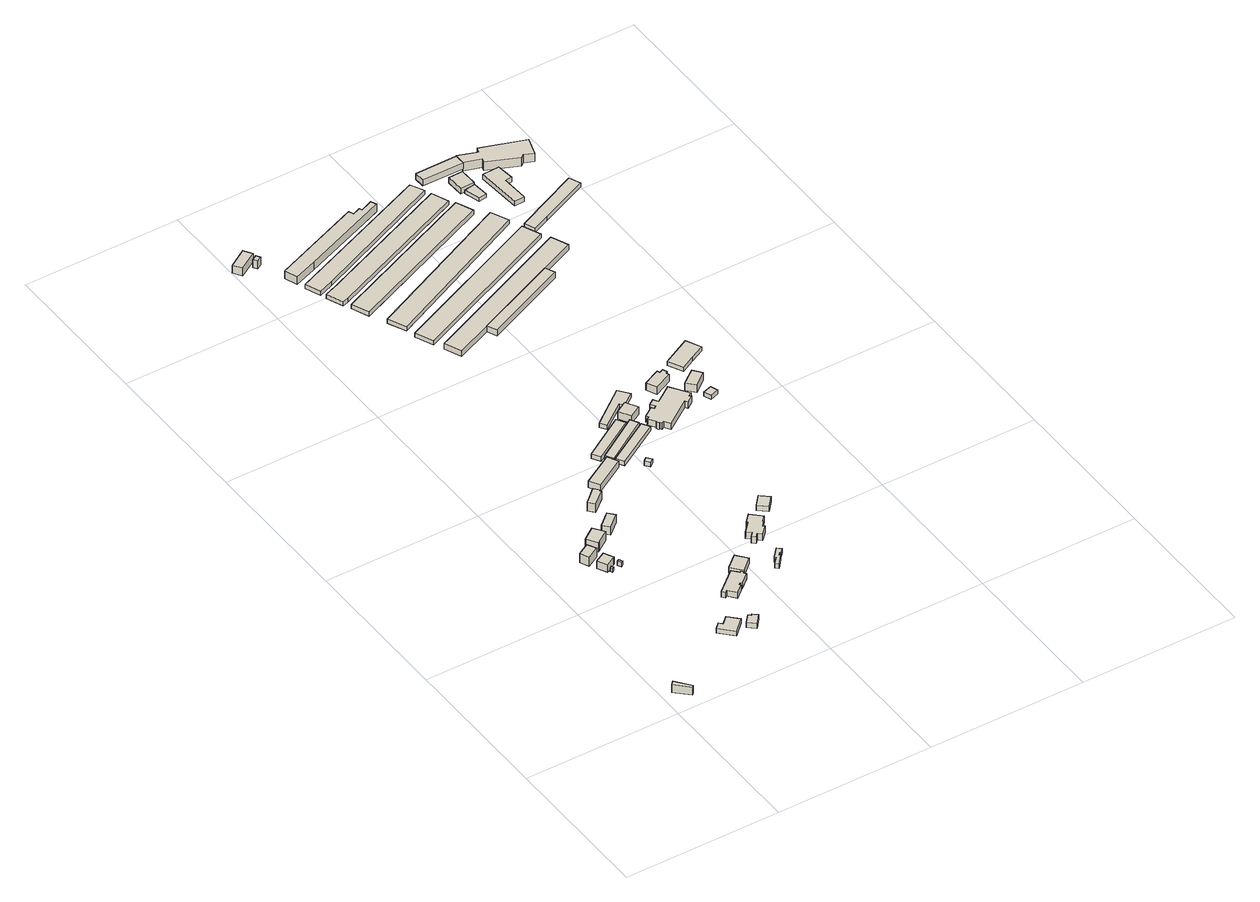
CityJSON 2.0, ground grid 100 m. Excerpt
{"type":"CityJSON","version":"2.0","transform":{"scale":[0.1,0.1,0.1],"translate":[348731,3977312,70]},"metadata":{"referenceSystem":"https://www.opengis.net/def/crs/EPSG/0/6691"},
"CityObjects":{
"building1":{"type":"Building","attributes":{"measuredHeight":6.4},"geometry":[{"type":"Solid","lod":"1","boundaries":[[[[0,1,2,3]],[[2,4,5,3]],[[1,6,4,2]],[[0,7,6,1]],[[3,5,7,0]],[[4,6,7,5]]]]}]},
"building2":{"type":"Building","attributes":{"measuredHeight":2.7},"geometry":[{"type":"Solid","lod":"1","boundaries":[[[[8,9,10,11]],[[10,12,13,11]],[[9,14,12,10]],[[8,15,14,9]],[[11,13,15,8]],[[12,14,15,13]]]]}]},
"building3":{"type":"Building","attributes":{"measuredHeight":8.2},"geometry":[{"type":"Solid","lod":"1","boundaries":[[[[16,17,18,19]],[[18,20,21,19]],[[17,22,20,18]],[[16,23,22,17]],[[19,21,23,16]],[[20,22,23,21]]]]}]},
"building4":{"type":"Building","attributes":{"measuredHeight":6.4},"geometry":[{"type":"Solid","lod":"1","boundaries":[[[[24,25,26,27,28]],[[27,29,30,28]],[[26,31,29,27]],[[25,32,31,26]],[[24,33,32,25]],[[28,30,33,24]],[[29,31,32,33,30]]]]}]},
"building5":{"type":"Building","attributes":{"measuredHeight":3},"geometry":[{"type":"Solid","lod":"1","boundaries":[[[[34,35,36,37]],[[36,38,39,37]],[[35,40,38,36]],[[34,41,40,35]],[[37,39,41,34]],[[38,40,41,39]]]]}]},
"building6":{"type":"Building","attributes":{"measuredHeight":3},"geometry":[{"type":"Solid","lod":"1","boundaries":[[[[42,43,44,45,46,47]],[[46,48,49,47]],[[45,50,48,46]],[[44,51,50,45]],[[43,52,51,44]],[[42,53,52,43]],[[47,49,53,42]],[[48,50,51,52,53,49]]]]}]},
"building7":{"type":"Building","attributes":{"measuredHeight":9.5},"geometry":[{"type":"Solid","lod":"1","boundaries":[[[[54,55,56,57,58]],[[57,59,60,58]],[[56,61,59,57]],[[55,62,61,56]],[[54,63,62,55]],[[58,60,63,54]],[[59,61,62,63,60]]]]}]},
"building8":{"type":"Building","attributes":{"measuredHeight":3.7},"geometry":[{"type":"Solid","lod":"1","boundaries":[[[[64,65,66,67,68,69]],[[68,70,71,69]],[[67,72,70,68]],[[66,73,72,67]],[[65,74,73,66]],[[64,75,74,65]],[[69,71,75,64]],[[70,72,73,74,75,71]]]]}]},
"building9":{"type":"Building","attributes":{"measuredHeight":8.4},"geometry":[{"type":"Solid","lod":"1","boundaries":[[[[76,77,78,79]],[[78,80,81,79]],[[77,82,80,78]],[[76,83,82,77]],[[79,81,83,76]],[[80,82,83,81]]]]}]},
"building10":{"type":"Building","attributes":{"measuredHeight":5.1},"geometry":[{"type":"Solid","lod":"1","boundaries":[[[[84,85,86,87,88,89,90,91,92,93,94,95,96,97]],[[96,98,99,97]],[[95,100,98,96]],[[94,101,100,95]],[[93,102,101,94]],[[92,103,102,93]],[[91,104,103,92]],[[90,105,104,91]],[[89,106,105,90]],[[88,107,106,89]],[[87,108,107,88]],[[86,109,108,87]],[[85,110,109,86]],[[84,111,110,85]],[[97,99,111,84]],[[98,100,101,102,103,104,105,106,107,108,109,110,111,99]]]]}]},
"building11":{"type":"Building","attributes":{"measuredHeight":8.8},"geometry":[{"type":"Solid","lod":"1","boundaries":[[[[112,113,114,115,116,117]],[[116,118,119,117]],[[115,120,118,116]],[[114,121,120,115]],[[113,122,121,114]],[[112,123,122,113]],[[117,119,123,112]],[[118,120,121,122,123,119]]]]}]},
"building12":{"type":"Building","attributes":{"measuredHeight":4.8},"geometry":[{"type":"Solid","lod":"1","boundaries":[[[[124,125,126,127]],[[126,128,129,127]],[[125,130,128,126]],[[124,131,130,125]],[[127,129,131,124]],[[128,130,131,129]]]]}]},
"building13":{"type":"Building","attributes":{"measuredHeight":6.3},"geometry":[{"type":"Solid","lod":"1","boundaries":[[[[132,133,134,135]],[[134,136,137,135]],[[133,138,136,134]],[[132,139,138,133]],[[135,137,139,132]],[[136,138,139,137]]]]}]},
"building14":{"type":"Building","attributes":{"measuredHeight":3.2},"geometry":[{"type":"Solid","lod":"1","boundaries":[[[[140,141,142,143,144,145,146,147,148,149]],[[148,150,151,149]],[[147,152,150,148]],[[146,153,152,147]],[[145,154,153,146]],[[144,155,154,145]],[[143,156,155,144]],[[142,157,156,143]],[[141,158,157,142]],[[140,159,158,141]],[[149,151,159,140]],[[150,152,153,154,155,156,157,158,159,151]]]]}]},
"building15":{"type":"Building","attributes":{"measuredHeight":7.6},"geometry":[{"type":"Solid","lod":"1","boundaries":[[[[160,161,162,163]],[[162,164,165,163]],[[161,166,164,162]],[[160,167,166,161]],[[163,165,167,160]],[[164,166,167,165]]]]}]},
"building16":{"type":"Building","attributes":{"measuredHeight":6.5},"geometry":[{"type":"Solid","lod":"1","boundaries":[[[[168,169,170,171,172,173,174,175,176,177,178,179,180,181]],[[180,182,183,181]],[[179,184,182,180]],[[178,185,184,179]],[[177,186,185,178]],[[176,187,186,177]],[[175,188,187,176]],[[174,189,188,175]],[[173,190,189,174]],[[172,191,190,173]],[[171,192,191,172]],[[170,193,192,171]],[[169,194,193,170]],[[168,195,194,169]],[[181,183,195,168]],[[182,184,185,186,187,188,189,190,191,192,193,194,195,183]]]]}]},
"building17":{"type":"Building","attributes":{"measuredHeight":5.6},"geometry":[{"type":"Solid","lod":"1","boundaries":[[[[196,197,198,199]],[[198,200,201,199]],[[197,202,200,198]],[[196,203,202,197]],[[199,201,203,196]],[[200,202,203,201]]]]}]},
"building18":{"type":"Building","attributes":{"measuredHeight":3},"geometry":[{"type":"Solid","lod":"1","boundaries":[[[[204,205,206,207]],[[206,208,209,207]],[[205,210,208,206]],[[204,211,210,205]],[[207,209,211,204]],[[208,210,211,209]]]]}]},
"building19":{"type":"Building","attributes":{"measuredHeight":3},"geometry":[{"type":"Solid","lod":"1","boundaries":[[[[212,213,214,215]],[[214,216,217,215]],[[213,218,216,214]],[[212,219,218,213]],[[215,217,219,212]],[[216,218,219,217]]]]}]},
"building20":{"type":"Building","attributes":{"measuredHeight":4.5},"geometry":[{"type":"Solid","lod":"1","boundaries":[[[[220,221,222,223]],[[222,224,225,223]],[[221,226,224,222]],[[220,227,226,221]],[[223,225,227,220]],[[224,226,227,225]]]]}]},
"building21":{"type":"Building","attributes":{"measuredHeight":3},"geometry":[{"type":"Solid","lod":"1","boundaries":[[[[228,229,230,231]],[[230,232,233,231]],[[229,234,232,230]],[[228,235,234,229]],[[231,233,235,228]],[[232,234,235,233]]]]}]},
"building22":{"type":"Building","attributes":{"measuredHeight":4.4},"geometry":[{"type":"Solid","lod":"1","boundaries":[[[[236,237,238,239]],[[238,240,241,239]],[[237,242,240,238]],[[236,243,242,237]],[[239,241,243,236]],[[240,242,243,241]]]]}]},
"building23":{"type":"Building","attributes":{"measuredHeight":3},"geometry":[{"type":"Solid","lod":"1","boundaries":[[[[244,245,246,247,248,249]],[[248,250,251,249]],[[247,252,250,248]],[[246,253,252,247]],[[245,254,253,246]],[[244,255,254,245]],[[249,251,255,244]],[[250,252,253,254,255,251]]]]}]},
"building24":{"type":"Building","attributes":{"measuredHeight":7},"geometry":[{"type":"Solid","lod":"1","boundaries":[[[[256,257,258,259]],[[258,260,261,259]],[[257,262,260,258]],[[256,263,262,257]],[[259,261,263,256]],[[260,262,263,261]]]]}]},
"building25":{"type":"Building","attributes":{"measuredHeight":7.3},"geometry":[{"type":"Solid","lod":"1","boundaries":[[[[264,265,266,267,268,269,270,271,272]],[[271,273,274,272]],[[270,275,273,271]],[[269,276,275,270]],[[268,277,276,269]],[[267,278,277,268]],[[266,279,278,267]],[[265,280,279,266]],[[264,281,280,265]],[[272,274,281,264]],[[273,275,276,277,278,279,280,281,274]]]]}]},
"building26":{"type":"Building","attributes":{"measuredHeight":5.8},"geometry":[{"type":"Solid","lod":"1","boundaries":[[[[282,283,284,285,286,287,288,289,290,291,292,293,294,295,296,297,298,299,300,301,302,303]],[[302,304,305,303]],[[301,306,304,302]],[[300,307,306,301]],[[299,308,307,300]],[[298,309,308,299]],[[297,310,309,298]],[[296,311,310,297]],[[295,312,311,296]],[[294,313,312,295]],[[293,314,313,294]],[[292,315,314,293]],[[291,316,315,292]],[[290,317,316,291]],[[289,318,317,290]],[[288,319,318,289]],[[287,320,319,288]],[[286,321,320,287]],[[285,322,321,286]],[[284,323,322,285]],[[283,324,323,284]],[[282,325,324,283]],[[303,305,325,282]],[[304,306,307,308,309,310,311,312,313,314,315,316,317,318,319,320,321,322,323,324,325,305]]]]}]},
"building27":{"type":"Building","attributes":{"measuredHeight":3},"geometry":[{"type":"Solid","lod":"1","boundaries":[[[[326,327,328,329,330]],[[329,331,332,330]],[[328,333,331,329]],[[327,334,333,328]],[[326,335,334,327]],[[330,332,335,326]],[[331,333,334,335,332]]]]}]},
"building28":{"type":"Building","attributes":{"measuredHeight":3},"geometry":[{"type":"Solid","lod":"1","boundaries":[[[[336,337,338,339,340,341]],[[340,342,343,341]],[[339,344,342,340]],[[338,345,344,339]],[[337,346,345,338]],[[336,347,346,337]],[[341,343,347,336]],[[342,344,345,346,347,343]]]]}]},
"building29":{"type":"Building","attributes":{"measuredHeight":3},"geometry":[{"type":"Solid","lod":"1","boundaries":[[[[348,349,350,351]],[[350,352,353,351]],[[349,354,352,350]],[[348,355,354,349]],[[351,353,355,348]],[[352,354,355,353]]]]}]},
"building30":{"type":"Building","attributes":{"measuredHeight":7.6},"geometry":[{"type":"Solid","lod":"1","boundaries":[[[[356,357,358,359,360,361,362,363]],[[362,364,365,363]],[[361,366,364,362]],[[360,367,366,361]],[[359,368,367,360]],[[358,369,368,359]],[[357,370,369,358]],[[356,371,370,357]],[[363,365,371,356]],[[364,366,367,368,369,370,371,365]]]]}]},
"building31":{"type":"Building","attributes":{"measuredHeight":3},"geometry":[{"type":"Solid","lod":"1","boundaries":[[[[372,373,374,375]],[[374,376,377,375]],[[373,378,376,374]],[[372,379,378,373]],[[375,377,379,372]],[[376,378,379,377]]]]}]},
"building32":{"type":"Building","attributes":{"measuredHeight":3},"geometry":[{"type":"Solid","lod":"1","boundaries":[[[[380,381,382,383]],[[382,384,385,383]],[[381,386,384,382]],[[380,387,386,381]],[[383,385,387,380]],[[384,386,387,385]]]]}]},
"building33":{"type":"Building","attributes":{"measuredHeight":5},"geometry":[{"type":"Solid","lod":"1","boundaries":[[[[388,389,390,391,392]],[[391,393,394,392]],[[390,395,393,391]],[[389,396,395,390]],[[388,397,396,389]],[[392,394,397,388]],[[393,395,396,397,394]]]]}]},
"building34":{"type":"Building","attributes":{"measuredHeight":4.8},"geometry":[{"type":"Solid","lod":"1","boundaries":[[[[398,399,400,401]],[[400,402,403,401]],[[399,404,402,400]],[[398,405,404,399]],[[401,403,405,398]],[[402,404,405,403]]]]}]},
"building35":{"type":"Building","attributes":{"measuredHeight":3},"geometry":[{"type":"Solid","lod":"1","boundaries":[[[[406,407,408,409]],[[408,410,411,409]],[[407,412,410,408]],[[406,413,412,407]],[[409,411,413,406]],[[410,412,413,411]]]]}]},
"building36":{"type":"Building","attributes":{"measuredHeight":7},"geometry":[{"type":"Solid","lod":"1","boundaries":[[[[414,415,416,417]],[[416,418,419,417]],[[415,420,418,416]],[[414,421,420,415]],[[417,419,421,414]],[[418,420,421,419]]]]}]},
"building37":{"type":"Building","attributes":{"measuredHeight":3},"geometry":[{"type":"Solid","lod":"1","boundaries":[[[[422,423,424,425,426]],[[425,427,428,426]],[[424,429,427,425]],[[423,430,429,424]],[[422,431,430,423]],[[426,428,431,422]],[[427,429,430,431,428]]]]}]},
"building38":{"type":"Building","attributes":{"measuredHeight":2.6},"geometry":[{"type":"Solid","lod":"1","boundaries":[[[[432,433,434,435]],[[434,436,437,435]],[[433,438,436,434]],[[432,439,438,433]],[[435,437,439,432]],[[436,438,439,437]]]]}]},
"building39":{"type":"Building","attributes":{"measuredHeight":4.6},"geometry":[{"type":"Solid","lod":"1","boundaries":[[[[440,441,442,443]],[[442,444,445,443]],[[441,446,444,442]],[[440,447,446,441]],[[443,445,447,440]],[[444,446,447,445]]]]}]},
"building40":{"type":"Building","attributes":{"measuredHeight":5.2},"geometry":[{"type":"Solid","lod":"1","boundaries":[[[[448,449,450,451]],[[450,452,453,451]],[[449,454,452,450]],[[448,455,454,449]],[[451,453,455,448]],[[452,454,455,453]]]]}]},
"building41":{"type":"Building","attributes":{"measuredHeight":3.4},"geometry":[{"type":"Solid","lod":"1","boundaries":[[[[456,457,458,459,460,461]],[[460,462,463,461]],[[459,464,462,460]],[[458,465,464,459]],[[457,466,465,458]],[[456,467,466,457]],[[461,463,467,456]],[[462,464,465,466,467,463]]]]}]},
"building42":{"type":"Building","attributes":{"measuredHeight":3},"geometry":[{"type":"Solid","lod":"1","boundaries":[[[[468,469,470,471,472]],[[471,473,474,472]],[[470,475,473,471]],[[469,476,475,470]],[[468,477,476,469]],[[472,474,477,468]],[[473,475,476,477,474]]]]}]},
"building43":{"type":"Building","attributes":{"measuredHeight":7.4},"geometry":[{"type":"Solid","lod":"1","boundaries":[[[[478,479,480,481,482,483,484,485,486,487]],[[486,488,489,487]],[[485,490,488,486]],[[484,491,490,485]],[[483,492,491,484]],[[482,493,492,483]],[[481,494,493,482]],[[480,495,494,481]],[[479,496,495,480]],[[478,497,496,479]],[[487,489,497,478]],[[488,490,491,492,493,494,495,496,497,489]]]]}]}
},
"vertices":[
[99,7,86],[16,90,86],[38,112,86],[113,19,86],[38,112,141],[113,19,141],[16,90,141],[99,7,141],
[307,1133,90],[315,1120,90],[302,1112,90],[294,1125,90],[302,1112,117],[294,1125,117],[315,1120,117],[307,1133,117],
[207,1298,72],[282,1340,72],[311,1286,72],[233,1244,72],[311,1286,137],[233,1244,137],[282,1340,137],[207,1298,137],
[251,1196,83],[319,1232,83],[351,1172,83],[342,1167,83],[283,1135,83],[342,1167,135],[283,1135,135],[351,1172,135],[319,1232,135],[251,1196,135],
[368,1154,92],[381,1130,92],[368,1122,92],[354,1146,92],[368,1122,122],[354,1146,122],[381,1130,122],[368,1154,122],
[631,483,35],[691,421,35],[610,343,35],[530,426,35],[566,461,35],[586,440,35],[566,461,65],[586,440,65],[530,426,65],[610,343,65],[691,421,65],[631,483,65],
[344,1312,81],[338,1308,81],[295,1374,81],[376,1432,81],[424,1367,81],[376,1432,147],[424,1367,147],[295,1374,147],[338,1308,147],[344,1312,147],
[793,399,26],[744,343,26],[699,383,26],[741,431,26],[757,417,26],[764,424,26],[757,417,63],[764,424,63],[741,431,63],[699,383,63],[744,343,63],[793,399,63],
[432,1422,90],[513,1493,90],[549,1453,90],[467,1382,90],[549,1453,148],[467,1382,148],[513,1493,148],[432,1422,148],
[842,753,66],[876,713,66],[885,720,66],[898,704,66],[889,697,66],[900,684,66],[833,628,66],[826,637,66],[816,629,66],[823,620,66],[770,575,66],[730,623,66],[717,612,66],[699,633,66],[717,612,106],[699,633,106],[730,623,106],[770,575,106],[823,620,106],[816,629,106],[826,637,106],[833,628,106],[900,684,106],[889,697,106],[898,704,106],[885,720,106],[876,713,106],[842,753,106],
[473,1628,86],[565,1710,86],[592,1679,86],[586,1674,86],[593,1666,86],[506,1590,86],[593,1666,146],[506,1590,146],[586,1674,146],[592,1679,146],[565,1710,146],[473,1628,146],
[983,782,70],[900,710,70],[843,776,70],[926,848,70],[843,776,109],[926,848,109],[900,710,109],[983,782,109],
[590,1793,81],[788,1909,81],[823,1843,81],[629,1727,81],[823,1843,128],[629,1727,128],[788,1909,128],[590,1793,128],
[1206,795,31],[1183,769,31],[1177,775,31],[1162,758,31],[1170,751,31],[1121,696,31],[1103,712,31],[1137,750,31],[1129,757,31],[1182,817,31],[1129,757,64],[1182,817,64],[1137,750,64],[1103,712,64],[1121,696,64],[1170,751,64],[1162,758,64],[1177,775,64],[1183,769,64],[1206,795,64],
[115,4523,12],[150,4471,12],[35,4400,12],[0,4451,12],[35,4400,69],[0,4451,69],[150,4471,69],[115,4523,69],
[1242,1027,70],[1213,996,70],[1217,993,70],[1188,962,70],[1198,953,70],[1152,904,70],[1128,926,70],[1106,903,70],[1087,922,70],[1108,945,70],[1081,970,70],[1138,1032,70],[1131,1039,70],[1177,1088,70],[1131,1039,117],[1177,1088,117],[1138,1032,117],[1081,970,117],[1108,945,117],[1087,922,117],[1106,903,117],[1128,926,117],[1152,904,117],[1198,953,117],[1188,962,117],[1217,993,117],[1213,996,117],[1242,1027,117],
[153,4450,11],[169,4424,11],[137,4406,11],[121,4431,11],[137,4406,67],[121,4431,67],[169,4424,67],[153,4450,67],
[970,1795,89],[994,1765,89],[969,1744,89],[945,1774,89],[969,1744,119],[945,1774,119],[994,1765,119],[970,1795,119],
[1022,2175,69],[1055,2122,69],[780,1951,69],[747,2004,69],[780,1951,99],[747,2004,99],[1055,2122,99],[1022,2175,99],
[789,1932,79],[1072,2111,79],[1101,2061,79],[818,1883,79],[1101,2061,119],[818,1883,119],[1072,2111,119],[789,1932,119],
[1110,2056,82],[1140,2007,82],[858,1836,82],[828,1886,82],[858,1836,112],[828,1886,112],[1140,2007,112],[1110,2056,112],
[1260,1136,71],[1315,1200,71],[1370,1153,71],[1314,1089,71],[1370,1153,107],[1314,1089,107],[1315,1200,107],[1260,1136,107],
[1164,2383,64],[1217,2315,64],[1133,2255,64],[1113,2277,64],[959,2164,64],[931,2203,64],[959,2164,94],[931,2203,94],[1113,2277,94],[1133,2255,94],[1217,2315,94],[1164,2383,94],
[1092,2122,75],[1049,2196,75],[1122,2239,75],[1166,2164,75],[1122,2239,130],[1166,2164,130],[1049,2196,130],[1092,2122,130],
[205,4241,26],[775,4467,26],[787,4436,26],[838,4456,26],[845,4439,26],[923,4470,26],[937,4435,26],[378,4213,26],[235,4160,26],[378,4213,82],[235,4160,82],[937,4435,82],[923,4470,82],[845,4439,82],[838,4456,82],[787,4436,82],[775,4467,82],[205,4241,82],
[1394,2222,82],[1473,2108,82],[1452,2094,82],[1460,2083,82],[1416,2052,82],[1405,2068,82],[1240,1952,82],[1214,1990,82],[1200,1980,82],[1190,1994,82],[1185,1991,82],[1175,2006,82],[1182,2011,82],[1151,2055,82],[1167,2066,82],[1157,2081,82],[1221,2126,82],[1232,2109,82],[1249,2121,82],[1229,2150,82],[1265,2175,82],[1285,2146,82],[1265,2175,127],[1285,2146,127],[1229,2150,127],[1249,2121,127],[1232,2109,127],[1221,2126,127],[1157,2081,127],[1167,2066,127],[1151,2055,127],[1182,2011,127],[1175,2006,127],[1185,1991,127],[1190,1994,127],[1200,1980,127],[1214,1990,127],[1240,1952,127],[1405,2068,127],[1416,2052,127],[1460,2083,127],[1452,2094,127],[1473,2108,127],[1394,2222,127],
[1189,4484,39],[1232,4399,39],[376,4035,39],[284,3998,39],[244,4096,39],[284,3998,69],[244,4096,69],[376,4035,69],[1232,4399,69],[1189,4484,69],
[1246,4356,41],[1290,4252,41],[374,3867,41],[338,3855,41],[294,3961,41],[376,3991,41],[294,3961,71],[376,3991,71],[338,3855,71],[374,3867,71],[1290,4252,71],[1246,4356,71],
[1316,4219,40],[1363,4110,40],[409,3706,40],[363,3814,40],[409,3706,70],[363,3814,70],[1363,4110,70],[1316,4219,70],
[1311,2313,76],[1416,2362,76],[1424,2345,76],[1448,2356,76],[1461,2327,76],[1449,2322,76],[1458,2302,76],[1342,2248,76],[1458,2302,129],[1342,2248,129],[1449,2322,129],[1461,2327,129],[1448,2356,129],[1424,2345,129],[1416,2362,129],[1311,2313,129],
[1440,4062,23],[1491,3951,23],[523,3506,23],[471,3618,23],[523,3506,53],[471,3618,53],[1491,3951,53],[1440,4062,53],
[1532,3886,6],[1582,3772,6],[593,3339,6],[543,3453,6],[593,3339,36],[543,3453,36],[1582,3772,36],[1532,3886,36],
[1608,3714,4],[1655,3606,4],[899,3277,4],[670,3177,4],[623,3284,4],[670,3177,43],[623,3284,43],[899,3277,43],[1655,3606,43],[1608,3714,43],
[1436,3511,5],[1463,3449,5],[926,3215,5],[899,3277,5],[926,3215,47],[899,3277,47],[1463,3449,47],[1436,3511,47],
[1599,2106,85],[1615,2060,85],[1559,2040,85],[1543,2087,85],[1559,2040,115],[1543,2087,115],[1615,2060,115],[1599,2106,115],
[1484,2189,81],[1576,2260,81],[1618,2207,81],[1531,2137,81],[1618,2207,134],[1531,2137,134],[1576,2260,134],[1484,2189,134],
[1531,2434,65],[1710,2525,65],[1757,2432,65],[1664,2385,65],[1578,2341,65],[1664,2385,95],[1578,2341,95],[1757,2432,95],[1710,2525,95],[1531,2434,95],
[1497,4307,28],[1506,4203,28],[1454,4195,28],[1426,4295,28],[1454,4195,54],[1426,4295,54],[1506,4203,54],[1497,4307,54],
[1406,4308,27],[1402,4419,27],[1493,4422,27],[1496,4310,27],[1493,4422,67],[1496,4310,67],[1402,4419,67],[1406,4308,67],
[1540,4554,19],[1541,4484,19],[1274,4487,19],[1274,4553,19],[1274,4487,61],[1274,4553,61],[1541,4484,61],[1540,4554,61],
[1685,4351,26],[1697,4239,26],[1654,4236,26],[1664,4062,26],[1598,4058,26],[1576,4347,26],[1598,4058,60],[1576,4347,60],[1664,4062,60],[1654,4236,60],[1697,4239,60],[1685,4351,60],
[1972,4086,5],[2002,4016,5],[1689,3877,5],[1584,3831,5],[1554,3897,5],[1584,3831,35],[1554,3897,35],[1689,3877,35],[2002,4016,35],[1972,4086,35],
[1947,4451,4],[1910,4334,4],[1853,4360,4],[1832,4342,4],[1635,4424,4],[1643,4453,4],[1541,4484,4],[1541,4554,4],[1661,4512,4],[1672,4544,4],[1661,4512,65],[1672,4544,65],[1541,4554,65],[1541,4484,65],[1643,4453,65],[1635,4424,65],[1832,4342,65],[1853,4360,65],[1910,4334,65],[1947,4451,65]
]}
